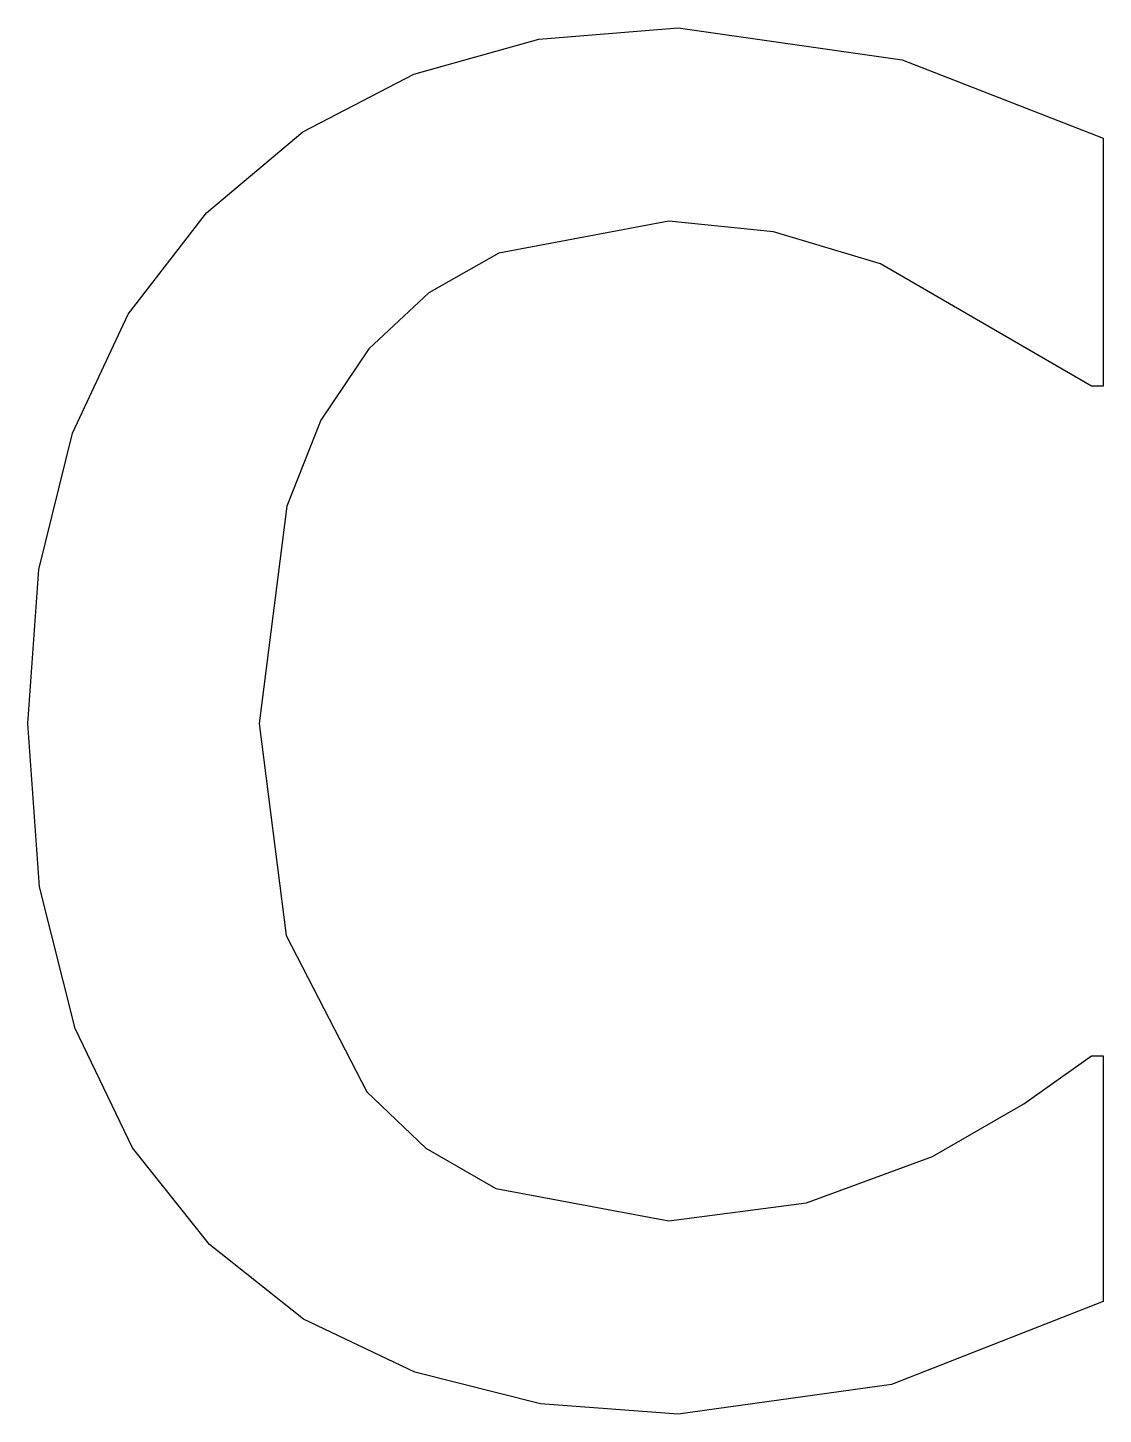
# Model space of a CAD drawing. Header units: metres. Extents: x -56 to 56, y 0 to 144.
import ezdxf

# ---------------------------------------------------------------- set-up
doc = ezdxf.new("R2010")
doc.units = ezdxf.units.M

msp = doc.modelspace()

# ---------------------------------------------------------------- linework, layer by layer
at = {"layer": 'COMPONENT0'}
for p, q in [((-2.77, 142.88), (11.72, 144.09)), ((11.72, 144.09), (34.97, 140.75)), ((-15.77, 139.27), (-2.77, 142.88)), ((34.97, 140.75), (55.88, 132.61)), ((-27.29, 133.26), (-15.77, 139.27)), ((-37.32, 124.84), (-27.29, 133.26)), ((55.88, 132.61), (55.88, 106.83)), ((-45.44, 114.31), (-37.32, 124.84)), ((10.73, 123.98), (-6.92, 120.66)), ((21.6, 122.87), (10.73, 123.98)), ((32.75, 119.54), (21.6, 122.87)), ((-6.92, 120.66), (-14.19, 116.52)), ((54.65, 106.83), (32.75, 119.54)), ((-14.19, 116.52), (-20.42, 110.72)), ((-51.24, 101.96), (-45.44, 114.31)), ((-20.42, 110.72), (-25.41, 103.31)), ((55.88, 106.83), (54.65, 106.83)), ((-25.41, 103.31), (-28.97, 94.36)), ((-54.72, 87.79), (-51.24, 101.96)), ((-28.97, 94.36), (-31.83, 71.8)), ((-55.88, 71.8), (-54.72, 87.79)), ((-54.65, 54.8), (-55.88, 71.8)), ((-31.83, 71.8), (-29.04, 49.76)), ((-50.95, 40.09), (-54.65, 54.8)), ((-29.04, 49.76), (-20.66, 33.49)), ((-45, 27.69), (-50.95, 40.09)), ((47.62, 32.26), (54.65, 37.25)), ((54.65, 37.25), (55.88, 37.25)), ((55.88, 37.25), (55.88, 11.72)), ((-20.66, 33.49), (-14.51, 27.64)), ((38.12, 26.77), (47.62, 32.26)), ((-37.01, 17.64), (-45, 27.69)), ((-14.51, 27.64), (-7.23, 23.45)), ((25.04, 21.96), (38.12, 26.77)), ((-7.23, 23.45), (10.73, 20.11)), ((10.73, 20.11), (25.04, 21.96)), ((-27.23, 9.88), (-37.01, 17.64)), ((55.88, 11.72), (33.86, 3.08)), ((-15.67, 4.38), (-27.23, 9.88)), ((-2.59, 1.09), (-15.67, 4.38)), ((33.86, 3.08), (11.72, 0)), ((11.72, 0), (-2.59, 1.09))]:
    msp.add_line(p, q, dxfattribs=at)

doc.saveas('drawing.dxf')
